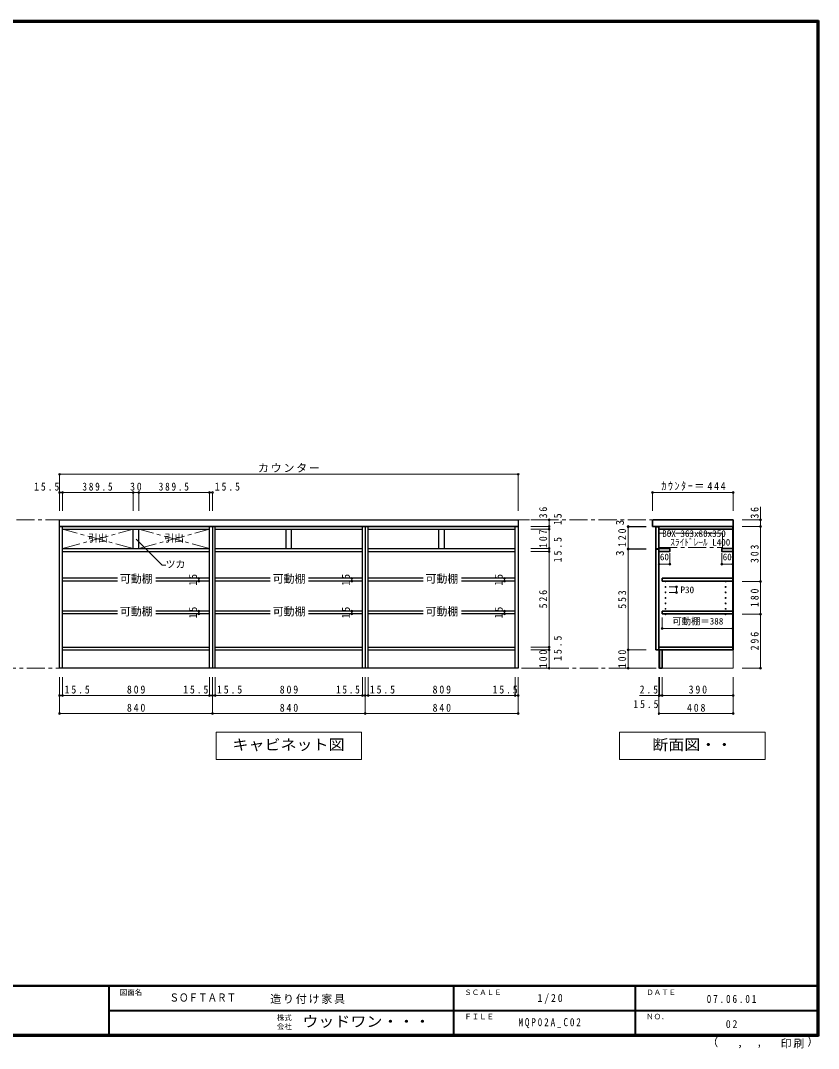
# Model space of a CAD drawing. Units: millimetres at full size, sheet at 1:20; some dimension numbers follow another scale. Extents: x -4000 to 3800, y -2865 to 2783.
# Drawn here: x -585 to 3800, y -2865 to 2783 of the extents above; entities that cross this region are included whole.
import ezdxf
from ezdxf.enums import TextEntityAlignment as Align

# ---------------------------------------------------------------- set-up
doc = ezdxf.new("R2010")
doc.units = ezdxf.units.MM
doc.header["$LTSCALE"] = 20
doc.header["$PDMODE"] = 32
doc.header["$PDSIZE"] = 10
doc.linetypes.add('CHAIN1', pattern=[8, 5, -1, 1, -1])
for name, color, linetype, lineweight in [('0-1_本体', 3, 'Continuous', 25), ('0-2_扉', 3, 'Continuous', 25), ('0-4_棚', 3, 'Continuous', 25), ('0-5_ダボ', 7, 'Continuous', 18), ('0-6_桟木', 2, 'Continuous', 35), ('0-A_文字', 7, 'Continuous', 9), ('0-B_寸法', 7, 'Continuous', 9), ('F-1_枠', 6, 'Continuous', 40)]:
    doc.layers.add(name, color=color, linetype=linetype, lineweight=lineweight)
doc.layers.add('F-A_文字', color=7, linetype='Continuous')
doc.styles.add('HG明朝B', font='')
doc.styles.add('ＭＳ ゴシック', font='')
doc.styles.get('HG明朝B').set_extended_font_data('HG明朝B')
doc.styles.get('ＭＳ ゴシック').set_extended_font_data('MS Gothic')

msp = doc.modelspace()

# ---------------------------------------------------------------- linework, layer by layer
at = {"layer": '0-1_本体', "color": 6, "lineweight": 40}
msp.add_line((-4000, 2776.67), (3800, 2776.67), dxfattribs=at)
at = {"layer": '0-1_本体'}
for p, q in [((-370.72, 4.04), (469.28, 4.04)), ((-355.22, -674.96), (-355.22, 4.04)), ((453.78, -674.96), (453.78, 4.04)), ((469.28, 4.04), (469.28, -774.96)), ((469.28, 4.04), (1309.28, 4.04)), ((484.78, -674.96), (484.78, 4.04)), ((1293.78, -674.96), (1293.78, 4.04)), ((1309.28, 4.04), (1309.28, -774.96)), ((1309.28, 4.04), (2149.28, 4.04)), ((1324.78, -674.96), (1324.78, 4.04)), ((2133.78, -674.96), (2133.78, 4.04)), ((2149.28, 4.04), (2149.28, -774.96)), ((-355.22, -10.96), (453.78, -10.96)), ((34.28, -117.96), (34.28, -10.96)), ((64.28, -117.96), (64.28, -10.96)), ((484.78, -10.96), (1293.78, -10.96)), ((874.28, -117.96), (874.28, -10.96)), ((904.28, -117.96), (904.28, -10.96)), ((1324.78, -10.96), (2133.78, -10.96)), ((1714.28, -117.96), (1714.28, -10.96)), ((1744.28, -117.96), (1744.28, -10.96)), ((-355.22, -117.96), (453.78, -117.96)), ((-355.22, -133.46), (453.78, -133.46)), ((484.78, -117.96), (1293.78, -117.96)), ((484.78, -133.46), (1293.78, -133.46)), ((1324.78, -117.96), (2133.78, -117.96)), ((1324.78, -133.46), (2133.78, -133.46)), ((-355.22, -659.46), (453.78, -659.46)), ((-355.22, -774.96), (-355.22, -674.96)), ((-355.22, -674.96), (453.78, -674.96)), ((453.78, -774.96), (453.78, -674.96)), ((484.78, -659.46), (1293.78, -659.46)), ((484.78, -774.96), (484.78, -674.96)), ((484.78, -674.96), (1293.78, -674.96)), ((1293.78, -774.96), (1293.78, -674.96)), ((1324.78, -659.46), (2133.78, -659.46)), ((1324.78, -774.96), (1324.78, -674.96)), ((1324.78, -674.96), (2133.78, -674.96)), ((2133.78, -774.96), (2133.78, -674.96)), ((1309.28, -774.96), (469.28, -774.96)), ((2149.28, -774.96), (1309.28, -774.96))]:
    msp.add_line(p, q, dxfattribs=at)
at = {"layer": '0-1_本体', "color": 2, "lineweight": 35}
for p, q in [((2923.56, 4.04), (3331.56, 4.04)), ((2923.56, -10.96), (2923.56, 4.04)), ((3331.56, 4.04), (3331.56, -0.96)), ((2923.56, -10.96), (3328.56, -10.96)), ((3328.56, -0.96), (3328.56, -668.96)), ((3328.56, -0.96), (3331.56, -0.96)), ((3331.06, -0.96), (3331.06, -668.96)), ((3328.56, -658.96), (2923.56, -658.96)), ((2926.06, -774.96), (2926.06, -674.96)), ((2941.56, -774.96), (2941.56, -674.96)), ((3331.56, -668.96), (3328.56, -668.96)), ((3331.56, -668.96), (3331.56, -674.96)), ((2941.56, -774.96), (2926.06, -774.96))]:
    msp.add_line(p, q, dxfattribs=at)
at = {"layer": '0-1_本体', "color": 7, "lineweight": 18}
for p, q in [((2923.56, -674.96), (2923.56, -774.96)), ((3331.56, -674.96), (3331.56, -774.96)), ((2926.06, -774.96), (2923.56, -774.96)), ((2941.56, -774.96), (3331.56, -774.96))]:
    msp.add_line(p, q, dxfattribs=at)
at = {"layer": '0-1_本体'}
msp.add_lwpolyline([(469.28, -774.96), (-370.72, -774.96), (-370.72, 4.04)], dxfattribs=at)
at = {"layer": '0-1_本体', "color": 2, "lineweight": 35}
msp.add_lwpolyline([(3331.56, -674.96), (2923.56, -674.96), (2923.56, -658.96)], dxfattribs=at)
at = {"layer": '0-2_扉', "color": 2, "lineweight": 35}
for p, q in [((2923.56, -118.96), (2923.56, 1.04)), ((2905.56, -118.96), (2923.56, -118.96)), ((2923.56, -674.96), (2923.56, -121.96)), ((2905.56, -674.96), (2923.56, -674.96))]:
    msp.add_line(p, q, dxfattribs=at)
for points in [[(2905.56, -118.96), (2905.56, 1.04), (2923.56, 1.04)], [(2905.56, -674.96), (2905.56, -121.96), (2923.56, -121.96)]]:
    msp.add_lwpolyline(points, dxfattribs=at)
at = {"layer": '0-4_棚', "color": 4, "linetype": 'CHAIN1', "lineweight": 9}
for p, q in [((2923.56, -32.96), (2923.56, -112.96)), ((3273.56, -32.96), (2923.56, -32.96)), ((3273.56, -112.96), (3273.56, -32.96)), ((2923.56, -112.96), (3273.56, -112.96))]:
    msp.add_line(p, q, dxfattribs=at)
at = {"layer": '0-4_棚'}
for p, q in [((-53.14, -281.46), (-355.22, -281.46)), ((453.78, -281.46), (157.27, -281.46)), ((786.86, -281.46), (484.78, -281.46)), ((1293.78, -281.46), (997.27, -281.46)), ((1626.86, -281.46), (1324.78, -281.46)), ((2133.78, -281.46), (1837.27, -281.46)), ((-53.14, -296.46), (-355.22, -296.46)), ((453.78, -296.46), (157.27, -296.46)), ((786.86, -296.46), (484.78, -296.46)), ((1293.78, -296.46), (997.27, -296.46)), ((1626.86, -296.46), (1324.78, -296.46)), ((2133.78, -296.46), (1837.27, -296.46)), ((-53.14, -461.46), (-355.22, -461.46)), ((-53.14, -476.46), (-355.22, -476.46)), ((453.78, -461.46), (157.27, -461.46)), ((453.78, -476.46), (157.27, -476.46)), ((786.86, -461.46), (484.78, -461.46)), ((786.86, -476.46), (484.78, -476.46)), ((1293.78, -461.46), (997.27, -461.46)), ((1293.78, -476.46), (997.27, -476.46)), ((1626.86, -461.46), (1324.78, -461.46)), ((1626.86, -476.46), (1324.78, -476.46)), ((2133.78, -461.46), (1837.27, -461.46)), ((2133.78, -476.46), (1837.27, -476.46))]:
    msp.add_line(p, q, dxfattribs=at)
at = {"layer": '0-4_棚', "color": 2, "lineweight": 35}
for p, q in [((3328.56, -281.46), (2940.56, -281.46)), ((2940.56, -296.46), (2940.56, -281.46)), ((3328.56, -461.46), (2940.56, -461.46)), ((2940.56, -476.46), (2940.56, -461.46))]:
    msp.add_line(p, q, dxfattribs=at)
for points in [[(3328.56, -281.46), (3328.56, -296.46), (2940.56, -296.46)], [(3328.56, -461.46), (3328.56, -476.46), (2940.56, -476.46)]]:
    msp.add_lwpolyline(points, dxfattribs=at)
at = {"layer": '0-5_ダボ'}
for centre in [(2959.56, -298.96), (2959.56, -328.96), (3289.56, -298.96), (3289.56, -328.96), (2959.56, -358.96), (2959.56, -388.96), (3289.56, -358.96), (3289.56, -388.96), (2959.56, -418.96), (2959.56, -448.96), (3289.56, -418.96), (3289.56, -448.96), (2959.56, -478.96), (3289.56, -478.96)]:
    msp.add_circle(centre, 2.45, dxfattribs=at)
at = {"layer": '0-6_桟木', "color": 3, "lineweight": 25}
for p, q in [((-370.72, 4.04), (-370.72, 40.04)), ((-370.72, 40.04), (2149.28, 40.04)), ((2149.28, 4.04), (-370.72, 4.04)), ((2149.28, 40.04), (2149.28, 4.04))]:
    msp.add_line(p, q, dxfattribs=at)
at = {"layer": '0-6_桟木'}
for p, q in [((2887.56, 5.04), (2887.56, 35.04)), ((2887.56, 5.04), (2888.56, 4.04)), ((2888.56, 4.04), (3331.56, 4.04)), ((2892.56, 40.04), (3331.56, 40.04)), ((3331.56, 40.04), (3331.56, 4.04)), ((3268.06, -117.96), (3328.56, -117.96)), ((3328.56, -133.46), (3268.06, -133.46)), ((3268.56, -133.46), (3268.56, -117.96)), ((3328.56, -117.96), (3328.56, -133.46))]:
    msp.add_line(p, q, dxfattribs=at)
msp.add_lwpolyline([(2923.56, -133.46), (2923.56, -117.96), (2983.56, -117.96), (2983.56, -133.46)], close=True, dxfattribs=at)
msp.add_arc((2892.56, 35.04), 5, 90, 180, dxfattribs=at)
at = {"layer": '0-A_文字', "color": 4}
for p, q in [((-370.72, 190.04), (-370.72, 90.04)), ((-370.72, 190.04), (-355.22, 190.04)), ((-355.22, 190.04), (-355.22, 90.04)), ((-355.22, 190.04), (34.28, 190.04)), ((34.28, 190.04), (34.28, 90.04)), ((34.28, 190.04), (64.28, 190.04)), ((64.28, 190.04), (64.28, 90.04)), ((64.28, 190.04), (453.78, 190.04)), ((453.78, 190.04), (453.78, 90.04)), ((453.78, 190.04), (469.28, 190.04)), ((469.28, 190.04), (469.28, 90.04))]:
    msp.add_line(p, q, dxfattribs=at)
at = {"layer": '0-A_文字', "linetype": 'CHAIN1', "lineweight": 18}
for p, q in [((3331.56, 40.04), (-3431.56, 40.04)), ((-3431.56, -774.96), (3331.56, -774.96))]:
    msp.add_line(p, q, dxfattribs=at)
at = {"layer": '0-A_文字', "color": 4, "linetype": 'CHAIN1'}
for p, q in [((-355.22, -117.96), (34.28, -10.96)), ((34.28, -117.96), (-355.22, -10.96)), ((64.28, -117.96), (453.78, -10.96)), ((453.78, -117.96), (64.28, -10.96))]:
    msp.add_line(p, q, dxfattribs=at)
at = {"layer": '0-A_文字', "lineweight": 18}
for p, q in [((49.28, -65.46), (192.35, -208.53)), ((192.35, -208.53), (212.35, -208.53))]:
    msp.add_line(p, q, dxfattribs=at)
for points in [[(489.28, -1277.53), (1289.28, -1277.53), (1289.28, -1127.53), (489.28, -1127.53)], [(2706.56, -1277.53), (3506.56, -1277.53), (3506.56, -1127.53), (2706.56, -1127.53)]]:
    msp.add_lwpolyline(points, close=True, dxfattribs=at)
at = {"layer": '0-A_文字'}
for p in [(-370.72, 190.04), (-355.22, 190.04), (34.28, 190.04), (64.28, 190.04), (453.78, 190.04), (469.28, 190.04)]:
    msp.add_point(p, dxfattribs=at)
at = {"layer": '0-B_寸法', "color": 4}
for p, q in [((-370.72, 290.04), (-370.72, 90.04)), ((2149.28, 290.04), (-370.72, 290.04)), ((2149.28, 290.04), (2149.28, 90.04)), ((3331.56, 190.04), (2887.56, 190.04)), ((2887.56, 190.04), (2887.56, 90.04)), ((3331.56, 190.04), (3331.56, 90.04)), ((3481.56, 4.04), (3481.56, 111.89)), ((2319.28, 40.04), (2219.28, 40.04)), ((2319.28, 4.04), (2219.28, 4.04)), ((2319.28, 4.04), (2219.28, 4.04)), ((2319.28, 4.04), (2319.28, 40.04)), ((2319.28, 4.04), (2319.28, -10.96)), ((2753.56, 4.04), (2753.56, 1.04)), ((2753.56, 4.04), (2853.56, 4.04)), ((2753.56, 1.04), (2853.56, 1.04)), ((2753.56, 1.04), (2753.56, -118.96)), ((3481.56, 40.04), (3381.56, 40.04)), ((3481.56, 4.04), (3381.56, 4.04)), ((3481.56, 4.04), (3381.56, 4.04)), ((3481.56, 4.04), (3481.56, -298.96)), ((2319.28, -10.96), (2219.28, -10.96)), ((2319.28, -10.96), (2319.28, -117.96)), ((2319.28, -117.96), (2219.28, -117.96)), ((2319.28, -133.46), (2219.28, -133.46)), ((2319.28, -117.96), (2319.28, -133.46)), ((2319.28, -133.46), (2319.28, -659.46)), ((2753.56, -118.96), (2853.56, -118.96)), ((2753.56, -118.96), (2753.56, -121.96)), ((2753.56, -121.96), (2853.56, -121.96)), ((2753.56, -121.96), (2753.56, -674.96)), ((2923.56, -203.46), (2923.56, -143.46)), ((3268.56, -203.46), (3268.56, -143.46)), ((395.01, -281.46), (295.01, -281.46)), ((395.01, -281.46), (395.01, -296.46)), ((1235.01, -281.46), (1135.01, -281.46)), ((1235.01, -281.46), (1235.01, -296.46)), ((2075.01, -281.46), (1975.01, -281.46)), ((2075.01, -281.46), (2075.01, -296.46)), ((395.01, -296.46), (295.01, -296.46)), ((1235.01, -296.46), (1135.01, -296.46)), ((2075.01, -296.46), (1975.01, -296.46)), ((3019.56, -328.96), (2979.56, -328.96)), ((3019.56, -328.96), (3019.56, -358.96)), ((3481.56, -298.96), (3381.56, -298.96)), ((3481.56, -298.96), (3481.56, -478.96)), ((3019.56, -358.96), (2979.56, -358.96)), ((395.01, -461.46), (295.01, -461.46)), ((395.01, -476.46), (295.01, -476.46)), ((395.01, -461.46), (395.01, -476.46)), ((1235.01, -461.46), (1135.01, -461.46)), ((1235.01, -476.46), (1135.01, -476.46)), ((1235.01, -461.46), (1235.01, -476.46)), ((2075.01, -461.46), (1975.01, -461.46)), ((2075.01, -476.46), (1975.01, -476.46)), ((2075.01, -461.46), (2075.01, -476.46)), ((2940.56, -556.46), (2940.56, -496.46)), ((3328.56, -556.46), (3328.56, -496.46)), ((3481.56, -478.96), (3381.56, -478.96)), ((3481.56, -478.96), (3481.56, -774.96)), ((2940.56, -556.46), (3328.56, -556.46)), ((2319.28, -659.46), (2219.28, -659.46)), ((2319.28, -674.96), (2219.28, -674.96)), ((2319.28, -659.46), (2319.28, -674.96)), ((2319.28, -674.96), (2319.28, -774.96)), ((2753.56, -674.96), (2853.56, -674.96)), ((2753.56, -674.96), (2753.56, -774.96)), ((2319.28, -774.96), (2219.28, -774.96)), ((2753.56, -774.96), (2853.56, -774.96)), ((3481.56, -774.96), (3381.56, -774.96)), ((-370.72, -1024.96), (-370.72, -824.96)), ((-355.22, -924.96), (-355.22, -824.96)), ((453.78, -924.96), (453.78, -824.96)), ((469.28, -1024.96), (469.28, -824.96)), ((484.78, -924.96), (484.78, -824.96)), ((1293.78, -924.96), (1293.78, -824.96)), ((1309.28, -1024.96), (1309.28, -824.96)), ((1324.78, -924.96), (1324.78, -824.96)), ((2133.78, -924.96), (2133.78, -824.96)), ((2149.28, -1024.96), (2149.28, -824.96)), ((2923.56, -1024.96), (2923.56, -824.96)), ((2926.06, -924.96), (2926.06, -824.96)), ((2941.56, -924.96), (2941.56, -824.96)), ((3331.56, -1024.96), (3331.56, -824.96)), ((-370.72, -924.96), (-355.22, -924.96)), ((-355.22, -924.96), (453.78, -924.96)), ((453.78, -924.96), (469.28, -924.96)), ((469.28, -924.96), (484.78, -924.96)), ((484.78, -924.96), (1293.78, -924.96)), ((1293.78, -924.96), (1309.28, -924.96)), ((1309.28, -924.96), (1324.78, -924.96)), ((1324.78, -924.96), (2133.78, -924.96)), ((2133.78, -924.96), (2149.28, -924.96)), ((2817.35, -924.96), (2926.06, -924.96)), ((2926.06, -924.96), (2941.56, -924.96)), ((2941.56, -924.96), (3331.56, -924.96)), ((-370.72, -1024.96), (469.28, -1024.96)), ((469.28, -1024.96), (1309.28, -1024.96)), ((1309.28, -1024.96), (2149.28, -1024.96)), ((2923.56, -1024.96), (3331.56, -1024.96))]:
    msp.add_line(p, q, dxfattribs=at)
for points in [[(2923.56, -203.46), (2983.56, -203.46), (2983.56, -143.46)], [(3268.06, -203.46), (3328.56, -203.46), (3328.56, -143.46)]]:
    msp.add_lwpolyline(points, dxfattribs=at)
at = {"layer": '0-B_寸法'}
for p in [(-370.72, 290.04), (2149.28, 290.04), (2887.56, 190.04), (3331.56, 190.04), (2319.28, 40.04), (2319.28, 4.04), (2319.28, 4.04), (2753.56, 4.04), (2753.56, 1.04), (3481.56, 40.04), (3481.56, 4.04), (3481.56, 4.04), (2319.28, -10.96), (2319.28, -117.96), (2319.28, -133.46), (2753.56, -118.96), (2753.56, -121.96), (2923.56, -203.46), (2983.56, -203.46), (3268.56, -203.46), (3328.56, -203.46), (395.01, -281.46), (1235.01, -281.46), (2075.01, -281.46), (395.01, -296.46), (1235.01, -296.46), (2075.01, -296.46), (3019.56, -328.96), (3481.56, -298.96), (3019.56, -358.96), (395.01, -461.46), (395.01, -476.46), (1235.01, -461.46), (1235.01, -476.46), (2075.01, -461.46), (2075.01, -476.46), (3481.56, -478.96), (2940.56, -556.46), (3328.56, -556.46), (2319.28, -659.46), (2319.28, -674.96), (2753.56, -674.96), (2319.28, -774.96), (2753.56, -774.96), (3481.56, -774.96), (-370.72, -924.96), (-355.22, -924.96), (453.78, -924.96), (469.28, -924.96), (484.78, -924.96), (1293.78, -924.96), (1309.28, -924.96), (1324.78, -924.96), (2133.78, -924.96), (2149.28, -924.96), (2923.56, -924.96), (2926.06, -924.96), (2941.56, -924.96), (3331.56, -924.96), (-370.72, -1024.96), (469.28, -1024.96), (1309.28, -1024.96), (2149.28, -1024.96), (2923.56, -1024.96), (3331.56, -1024.96)]:
    msp.add_point(p, dxfattribs=at)
at = {"layer": 'F-1_枠'}
for p, q in [((-4000, 2783.33), (3800, 2783.33)), ((-4000, 2780), (3800, 2780)), ((-4000, 2776.67), (3800, 2776.67)), ((3793.33, 2783.33), (3793.33, -2796.67)), ((3796.67, 2783.33), (3796.67, -2796.67)), ((3800, 2783.33), (3800, -2796.67)), ((3800, -2520), (-4000, -2520)), ((3800, -2523.33), (-4000, -2523.33)), ((-100, -2523.33), (-100, -2790)), ((1793.33, -2523.33), (1793.33, -2790)), ((2793.33, -2523.33), (2793.33, -2790)), ((-100, -2656.67), (3793.33, -2656.67)), ((3800, -2790), (-4000, -2790)), ((3800, -2793.33), (-4000, -2793.33)), ((3800, -2796.67), (-4000, -2796.67))]:
    msp.add_line(p, q, dxfattribs=at)

# ---------------------------------------------------------------- texts
at = {"layer": '0-A_文字', "style": 'ＭＳ ゴシック'}
for s, height, p in [('引出', 39.59, (-214.22, -92.46)), ('引出', 39.59, (204.78, -92.46)), ('BOX 363x80x350', 36.66, (2941.56, -64.97)), ('ｽﾗｲﾄﾞﾚｰﾙ L400', 36.66, (2985.53, -112.96)), ('ツカ', 39.59, (212.35, -235.53)), ('可動棚', 43.99, (-39.56, -319.08)), ('可動棚', 43.99, (800.44, -319.08)), ('可動棚', 43.99, (1640.44, -319.08)), ('可動棚', 43.99, (-39.56, -499.08)), ('可動棚', 43.99, (800.44, -499.08)), ('可動棚', 43.99, (1640.44, -499.08))]:
    msp.add_text(s, height=height, dxfattribs=at).set_placement(p, align=Align.BOTTOM_LEFT)
at = {"layer": '0-A_文字', "style": 'ＭＳ ゴシック', "width": 1.1}
for s, p in [('キャビネット図', (579.28, -1242.53)), ('断面図・・', (2886.56, -1242.53))]:
    msp.add_text(s, height=58.65, dxfattribs=at).set_placement(p, align=Align.BOTTOM_LEFT)
at = {"layer": '0-A_文字', "char_height": 43.99, "attachment_point": 7, "style": 'ＭＳ ゴシック'}
for s, insert in [('\\T1.38;\\W0.9;15.5', (-510.87, 200.04)), ('\\T1.38;\\W0.85;389.5', (-245.47, 200.04)), ('\\T1.36;\\W0.9;30', (16.78, 200.04)), ('\\T1.38;\\W0.85;389.5', (174.03, 200.04)), ('\\T1.38;\\W0.9;15.5', (481.97, 200.04))]:
    msp.add_mtext(s, dxfattribs=dict(at, insert=insert))
at = {"layer": '0-B_寸法', "style": 'ＭＳ ゴシック'}
for p in [(2743.56, 10.13), (2743.56, -158.37)]:
    msp.add_text('3', height=43.99, rotation=90, dxfattribs=at).set_placement(p, align=Align.BOTTOM_LEFT)
for s, p in [('60', (2928.56, -193.46)), ('60', (3273.56, -193.46)), ('P30', (3041.79, -373.96)), ('可動棚＝388', (2997.06, -546.46))]:
    msp.add_text(s, height=36.66, dxfattribs=at).set_placement(p, align=Align.BOTTOM_LEFT)
at = {"layer": '0-B_寸法', "char_height": 43.99, "attachment_point": 7, "style": 'ＭＳ ゴシック'}
for s, insert in [('\\T1.17;カウンター', (719.28, 300.04)), ('\\T1.34;\\W0.9;ｶｳﾝﾀｰ＝444', (2937.06, 200.04)), ('\\T1.38;\\W0.9;15.5', (-343.52, -914.96)), ('\\T1.38;\\W0.9;809', (-0.72, -914.96)), ('\\T1.38;\\W0.9;15.5', (308.38, -914.96)), ('\\T1.38;\\W0.9;15.5', (494.37, -914.96)), ('\\T1.38;\\W0.9;809', (839.28, -914.96)), ('\\T1.38;\\W0.85;15.5', (1148.38, -914.96)), ('\\T1.38;\\W0.9;15.5', (1334.37, -914.96)), ('\\T1.38;\\W0.9;809', (1679.28, -914.96)), ('\\T1.38;\\W0.9;15.5', (2008.73, -914.96)), ('\\T1.38;\\W0.9;2.5', (2817.35, -914.96)), ('\\T1.38;\\W0.9;390', (3086.56, -914.96)), ('\\T1.38;\\W0.9;15.5', (2782.35, -994.96)), ('\\T1.38;\\W0.9;840', (-0.72, -1014.96)), ('\\T1.38;\\W0.9;840', (839.28, -1014.96)), ('\\T1.38;\\W0.9;840', (1679.28, -1014.96)), ('\\T1.38;\\W0.9;408', (3077.56, -1014.96))]:
    msp.add_mtext(s, dxfattribs=dict(at, insert=insert))
at = {"layer": '0-B_寸法', "char_height": 43.99, "attachment_point": 7, "rotation": 90, "style": 'ＭＳ ゴシック'}
for s, insert in [('\\T1.36;\\W0.9;36', (2309.28, 48.11)), ('\\T1.36;\\W0.9;15', (2389.28, 11.67)), ('\\T1.36;\\W0.9;36', (3471.56, 46.89)), ('\\T1.38;\\W0.9;107', (2309.28, -114.46)), ('\\T1.38;\\W0.9;120', (2743.56, -108.96)), ('\\T1.38;\\W0.9;15.5', (2389.28, -193.21)), ('\\T1.38;\\W0.9;303', (3471.56, -197.46)), ('\\T1.36;\\W0.9;15', (385.01, -321.46)), ('\\T1.36;\\W0.9;15', (1225.01, -321.46)), ('\\T1.36;\\W0.9;15', (2065.01, -321.46)), ('\\T1.38;\\W0.9;526', (2309.28, -446.46)), ('\\T1.38;\\W0.9;553', (2743.56, -448.46)), ('\\T1.38;\\W0.9;180', (3471.56, -438.96)), ('\\T1.36;\\W0.9;15', (385.01, -501.46)), ('\\T1.36;\\W0.9;15', (1225.01, -501.46)), ('\\T1.36;\\W0.9;15', (2065.01, -501.46)), ('\\T1.38;\\W0.9;15.5', (2389.28, -734.71)), ('\\T1.38;\\W0.9;296', (3471.56, -676.96)), ('\\T1.38;\\W0.9;100', (2309.28, -774.96)), ('\\T1.38;\\W0.9;100', (2743.56, -774.96))]:
    msp.add_mtext(s, dxfattribs=dict(at, insert=insert))
at = {"layer": 'F-A_文字', "style": 'ＭＳ ゴシック'}
for s, height, p in [('図面名', 29.33, (-40, -2580)), ('ＳＣＡＬＥ', 29.33, (1853.33, -2580)), ('ＤＡＴＥ', 29.33, (2853.33, -2580)), ('株式', 29.33, (823.33, -2719.33)), ('ＦＩＬＥ', 29.33, (1853.33, -2713.34)), ('ＮＯ．', 29.33, (2853.33, -2713.34)), ('会社', 29.33, (823.33, -2767.33)), ('（', 43.99, (3189.36, -2865.54)), ('）', 43.99, (3738.94, -2862.75)), (',', 43.99, (3354.18, -2865.54)), (',', 43.99, (3460.13, -2863.68))]:
    msp.add_text(s, height=height, dxfattribs=at).set_placement(p, align=Align.BOTTOM_LEFT)
at = {"layer": 'F-A_文字'}
for s, height, style, width, p in [('ＳＯＦＴＡＲＴ', 43.99, 'HG明朝B', 0.85, (233.33, -2620.52)), ('ウッドワン・・・', 58.65, 'ＭＳ ゴシック', 1.1, (963.33, -2763.33))]:
    msp.add_text(s, height=height, dxfattribs=dict(at, style=style, width=width)).set_placement(p, align=Align.BOTTOM_LEFT)
at = {"layer": 'F-A_文字', "char_height": 43.99, "attachment_point": 7, "style": 'ＭＳ ゴシック'}
for s, insert in [('\\T1.17;造り付け家具', (786.95, -2620)), ('\\T1.38;\\W0.9;1/20', (2255.83, -2620)), ('\\T1.39;\\W0.85;07.06.01', (3185.83, -2615)), ('\\T1.39;\\W0.85;MQP02A_C02', (2150.83, -2753.34)), ('\\T1.36;\\W0.9;02', (3290.83, -2753.34)), ('\\T1.17;印刷', (3592.1, -2864.61))]:
    msp.add_mtext(s, dxfattribs=dict(at, insert=insert))

doc.saveas('drawing.dxf')
